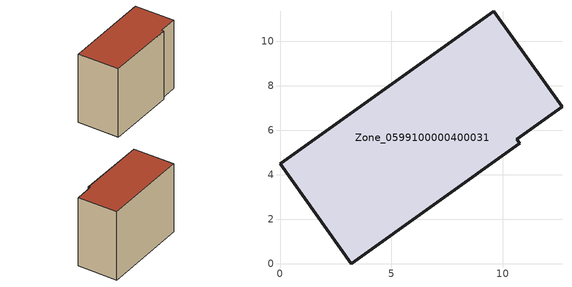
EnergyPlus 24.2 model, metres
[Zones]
Zone_0599100000400031
 floor ground (C_G): 0,4.48 9.61,11.33 12.67,7.04 10.64,5.59 10.77,5.41 3.19,0 z0
 wall outside (C_F): 10.77,5.41 10.64,5.59 12.67,7.04 9.61,11.33 0,4.48 3.19,0 10.77,5.41 z0:9.33
 roof outside (C_R): 0,4.48 3.19,0 10.77,5.41 10.64,5.59 12.67,7.04 9.61,11.33 z9.33
[BUILDING]
Pand.0599100000400031: North Axis=0; Terrain=City; Loads Convergence Tolerance Value=0.04; Temperature Convergence Tolerance Value=0.4; Solar Distribution=FullExterior; Maximum Number of Warmup Days=25; Minimum Number of Warmup Days=1
[Site:Location]
Rotterdam.The.Hague.AP_ZH_NLD Design_Conditions: Latitude=51.96; Longitude=4.45; Time Zone=1; Elevation=-4.5
[SITE:GROUNDTEMPERATURE:BUILDINGSURFACE]
18, 18, 18, 18, 18, 18, 18, 18, 18, 18, 18, 18
[MATERIAL] Thermal Absorptance=0.9; Solar Absorptance=0.7; Visible Absorptance=0.7
Name | Roughness | Thickness | Conductivity | Density | Specific Heat
G.TI.1992-2005 | MediumSmooth | 0.15 | 0.06 | 540 | 1210
F.TI.1992-2005 | Rough | 0.3 | 0.12 | 1920 | 840
R.TI.1992-2005 | MediumRough | 0.2 | 0.08 | 1500 | 1000
[CONSTRUCTION]
C_G: G.TI.1992-2005
C_F: F.TI.1992-2005
C_R: R.TI.1992-2005
[ZONE]
Zone_0599100000400031: Type=1; Multiplier=1; Ceiling Height=Autocalculate; Volume=Autocalculate; Floor Area=autocalculate; Part of Total Floor Area=Yes
[ZONEINFILTRATION:DESIGNFLOWRATE]
Infil_Zone_0599100000400031: Zone or ZoneList or Space or SpaceList=Zone_0599100000400031; Schedule=AlwaysOn; Design Flow Rate Calculation Method=Flow/Area; Flow Rate per Floor Area=0.0015; Constant Term Coefficient=1; Temperature Term Coefficient=0; Velocity Term Coefficient=0; Velocity Squared Term Coefficient=0
[HVACTEMPLATE:ZONE:IDEALLOADSAIRSYSTEM]
Zone_0599100000400031: Maximum Heating Supply Air Temperature=50; Minimum Cooling Supply Air Temperature=13; Maximum Heating Supply Air Humidity Ratio=0.0156; Minimum Cooling Supply Air Humidity Ratio=0.0077; Heating Limit=NoLimit; Cooling Limit=NoLimit; Dehumidification Control Type=ConstantSensibleHeatRatio; Cooling Sensible Heat Ratio=0.7; Dehumidification Setpoint=60; Humidification Control Type=None; Humidification Setpoint=30; Outdoor Air Method=None; Outdoor Air Flow Rate per Person=0.00944; Outdoor Air Flow Rate per Zone Floor Area=0; Outdoor Air Flow Rate per Zone=0; Demand Controlled Ventilation Type=None; Outdoor Air Economizer Type=NoEconomizer; Heat Recovery Type=None; Sensible Heat Recovery Effectiveness=0.7; Latent Heat Recovery Effectiveness=0.65
[ZONECONTROL:THERMOSTAT]
ThermostatControl_Zone_0599100000400031: Zone or ZoneList=Zone_0599100000400031; Control Type Schedule=DualSetpointControlType; Control 1=Thermostat_Zone_0599100000400031; Temperature Difference Between Cutout And Setpoint=0
[THERMOSTATSETPOINT:DUALSETPOINT]
Thermostat_Zone_0599100000400031: Heating Setpoint Temperature Schedule=HeatingSetpoint_Zone_0599100000400031; Cooling Setpoint Temperature Schedule=CoolingSetpoint_Zone_0599100000400031
[SCHEDULE:COMPACT]
HeatingSetpoint_Zone_0599100000400031: Through: 12/31, For: AllDays, Until: 24:00, 21
CoolingSetpoint_Zone_0599100000400031: Through: 12/31, For: AllDays, Until: 24:00, 24
DualSetpointControlType: Through: 12/31, For: AllDays, Until: 24:00, 4
AlwaysOn: Through: 12/31, For: AllDays, Until: 24:00, 1
